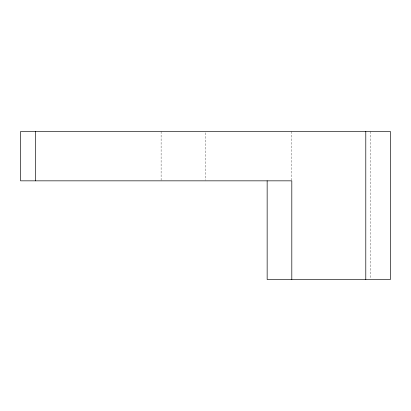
<?xml version="1.0" encoding="UTF-8"?>
<svg xmlns="http://www.w3.org/2000/svg" width="411" height="411" viewBox="0 0 411 411"><rect width="100%" height="100%" fill="white"/><g stroke="black" fill="none" stroke-linecap="round" stroke-linejoin="round"><path stroke-width="0.31" stroke-dasharray="2.06 1.54" d="M370.722 131.52L370.722 278.838M291.81 131.52L291.81 180.198M205.5 132.799L205.5 180.198M161.112 131.52L161.112 180.198"/><path stroke-width="0.62" d="M365.79 131.52L365.79 279.48M291.81 279.48L291.81 180.84L20.55 180.84L20.55 131.52L390.45 131.52L390.45 279.48L267.15 279.48L267.15 180.84M35.346 131.52L35.346 180.84"/></g></svg>
